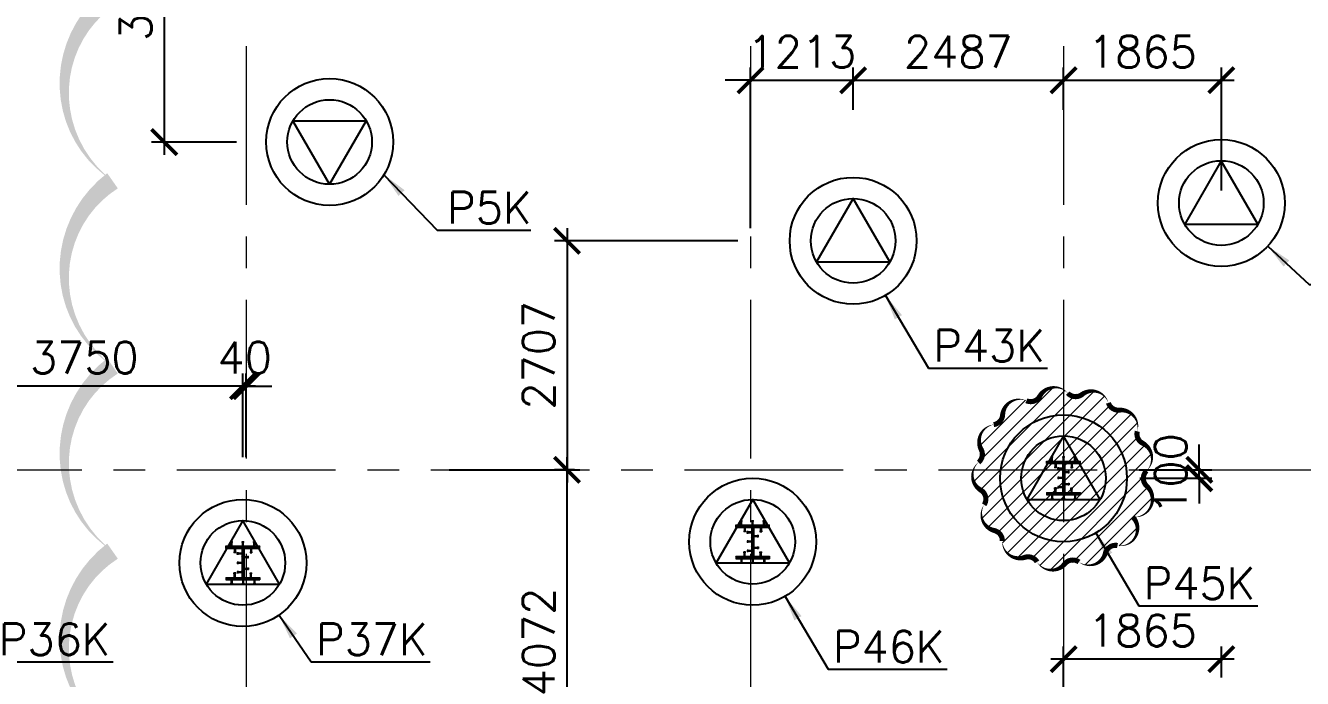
# Model space of a CAD drawing. Header units: millimetres. Extents: x -346728 to 1320345, y -537202 to -385966.
# Drawn here: x 149069 to 164163, y -426682 to -418965 of the extents above; entities that cross this region are included whole.
import ezdxf

# ---------------------------------------------------------------- set-up
doc = ezdxf.new("R2010")
doc.units = ezdxf.units.MM
doc.header["$LTSCALE"] = 100
doc.linetypes.add('X1326_GLB$0$CENTER', pattern=[2, 1.25, -0.25, 0.25, -0.25])
for name, color, linetype, lineweight in [('A-giao thong', 8, 'Continuous', 15), ('KCMANH', 8, 'Continuous', 13), ('KINGPOST', 5, 'Continuous', 20), ('X1326_GLB$0$A-tim', 8, 'X1326_GLB$0$CENTER', 9)]:
    doc.layers.add(name, color=color, linetype=linetype, lineweight=lineweight)
doc.layers.add('CL load', color=1, linetype='Continuous', plot=False)
for name, color, linetype in [('hach', 253, 'Continuous'), ('PILE MARK', 8, 'Continuous'), ('PL', 3, 'Continuous')]:
    doc.layers.add(name, color=color, linetype=linetype)
doc.styles.add('simplex', font='simplex.shx')
doc.dimstyles.new('100', dxfattribs={"dimscale": 150, "dimtxt": 2.5, "dimasz": 2, "dimexe": 1, "dimexo": 1, "dimgap": 1, "dimtad": 1, "dimdec": 0, "dimzin": 0, "dimdsep": 46, "dimtxsty": 'simplex', "dimblk": 'ARCHTICK', "dimcen": 1, "dimdle": 1, "dimclrd": 256, "dimclre": 256, "dimclrt": 6, "dimadec": 0, "dimazin": 0, "dimtfac": 1, "dimtdec": 0, "dimtix": 1, "dimtmove": 2, "dimatfit": 3, "dimfxl": 1, "dimtolj": 1, "dimtzin": 0, "dimarcsym": 0})
pattern_1 = [(45, (188543.33, 11377564.439), (-8.980256121, 8.980256121), []), (135, (188543.33, 11377564.439), (-8.980256121, -8.980256121), [])]

# ---------------------------------------------------------------- blocks, each defined once
blk = doc.blocks.new('_ArchTick')
at = {"color": 0, "linetype": 'ByBlock', "const_width": 0.15}
blk.add_lwpolyline([(-0.5, -0.5), (0.5, 0.5)], dxfattribs=at)
blk = doc.blocks.new('*D308')
at = {"layer": 'CL load', "lineweight": -2, "transparency": 16777216}
for p, q in [((150709, -416517), (150709, -420492)), ((151564, -416667), (150559, -416667)), ((151564, -420342), (150559, -420342))]:
    blk.add_line(p, q, dxfattribs=at)
at = {"layer": 'DEFPOINTS', "color": 0, "transparency": 16777216}
for p in [(151714, -416667, 0), (150709, -420342), (151714, -420342, 0)]:
    blk.add_point(p, dxfattribs=at)
at = {"layer": 'CL load', "lineweight": -2, "transparency": 16777216, "xscale": 300, "yscale": 300, "zscale": 300}
for p, rotation in [((150709, -416667), 90), ((150709, -420342), 270)]:
    blk.add_blockref('_ArchTick', p, dxfattribs=dict(at, rotation=rotation))
at = {"layer": 'CL load', "color": 6, "transparency": 16777216, "insert": (150372, -418504), "char_height": 375, "attachment_point": 5, "rotation": 90, "style": 'simplex'}
blk.add_mtext('\\A1;3675', dxfattribs=at)
blk = doc.blocks.new('*D427')
at = {"layer": 'CL load', "lineweight": -2, "transparency": 16777216}
for p, q in [((147889, -424066), (147889, -423078)), ((151639, -424066), (151639, -423078)), ((151789, -423228), (147739, -423228))]:
    blk.add_line(p, q, dxfattribs=at)
at = {"layer": 'DEFPOINTS', "color": 0, "transparency": 16777216}
for p in [(147889, -423228), (147889, -424216, 0), (151639, -424216, 0)]:
    blk.add_point(p, dxfattribs=at)
at = {"layer": 'CL load', "lineweight": -2, "transparency": 16777216, "xscale": 300, "yscale": 300, "zscale": 300, "rotation": 180}
blk.add_blockref('_ArchTick', (147889, -423228), dxfattribs=at)
at = {"layer": 'CL load', "lineweight": -2, "transparency": 16777216, "xscale": 300, "yscale": 300, "zscale": 300}
blk.add_blockref('_ArchTick', (151639, -423228), dxfattribs=at)
at = {"layer": 'CL load', "color": 6, "transparency": 16777216, "insert": (149764, -422890), "char_height": 375, "attachment_point": 5, "style": 'simplex'}
blk.add_mtext('\\A1;3750', dxfattribs=at)
blk = doc.blocks.new('*D428')
at = {"layer": 'CL load', "lineweight": -2, "transparency": 16777216}
for p, q in [((151639, -424066), (151639, -423078)), ((151679, -424066), (151679, -423078)), ((151639, -423228), (151339, -423228)), ((151639, -423228), (151679, -423228)), ((151679, -423228), (151979, -423228))]:
    blk.add_line(p, q, dxfattribs=at)
at = {"layer": 'DEFPOINTS', "color": 0, "transparency": 16777216}
for p in [(151679, -423228), (151639, -424216, 0), (151679, -424216, 0)]:
    blk.add_point(p, dxfattribs=at)
at = {"layer": 'CL load', "lineweight": -2, "transparency": 16777216, "xscale": 300, "yscale": 300, "zscale": 300}
blk.add_blockref('_ArchTick', (151639, -423228), dxfattribs=at)
at = {"layer": 'CL load', "lineweight": -2, "transparency": 16777216, "xscale": 300, "yscale": 300, "zscale": 300, "rotation": 180}
blk.add_blockref('_ArchTick', (151679, -423228), dxfattribs=at)
at = {"layer": 'CL load', "color": 6, "transparency": 16777216, "insert": (151659, -422890), "char_height": 375, "attachment_point": 5, "style": 'simplex'}
blk.add_mtext('\\A1;40', dxfattribs=at)
blk = doc.blocks.new('*D454')
at = {"layer": 'CL load', "lineweight": -2, "transparency": 16777216}
for p, q in [((158852, -419963), (158852, -419462)), ((161339, -419963), (161339, -419462)), ((158702, -419612), (161489, -419612))]:
    blk.add_line(p, q, dxfattribs=at)
at = {"layer": 'DEFPOINTS', "color": 0, "transparency": 16777216}
for p in [(161339, -419612), (158852, -420113), (161339, -420113, 0)]:
    blk.add_point(p, dxfattribs=at)
at = {"layer": 'CL load', "lineweight": -2, "transparency": 16777216, "xscale": 300, "yscale": 300, "zscale": 300, "rotation": 180}
blk.add_blockref('_ArchTick', (158852, -419612), dxfattribs=at)
at = {"layer": 'CL load', "lineweight": -2, "transparency": 16777216, "xscale": 300, "yscale": 300, "zscale": 300}
blk.add_blockref('_ArchTick', (161339, -419612), dxfattribs=at)
at = {"layer": 'CL load', "color": 6, "transparency": 16777216, "insert": (160095, -419275), "char_height": 375, "attachment_point": 5, "style": 'simplex'}
blk.add_mtext('\\A1;2487', dxfattribs=at)
blk = doc.blocks.new('*D455')
at = {"layer": 'CL load', "lineweight": -2, "transparency": 16777216}
for p, q in [((161339, -419963), (161339, -419462)), ((163204, -420913), (163204, -419462)), ((161189, -419612), (163354, -419612))]:
    blk.add_line(p, q, dxfattribs=at)
at = {"layer": 'DEFPOINTS', "color": 0, "transparency": 16777216}
for p in [(163204, -419612), (161339, -420113, 0), (163204, -421063, 0)]:
    blk.add_point(p, dxfattribs=at)
at = {"layer": 'CL load', "lineweight": -2, "transparency": 16777216, "xscale": 300, "yscale": 300, "zscale": 300, "rotation": 180}
blk.add_blockref('_ArchTick', (161339, -419612), dxfattribs=at)
at = {"layer": 'CL load', "lineweight": -2, "transparency": 16777216, "xscale": 300, "yscale": 300, "zscale": 300}
blk.add_blockref('_ArchTick', (163204, -419612), dxfattribs=at)
at = {"layer": 'CL load', "color": 6, "transparency": 16777216, "insert": (162271, -419275), "char_height": 375, "attachment_point": 5, "style": 'simplex'}
blk.add_mtext('\\A1;1865', dxfattribs=at)
blk = doc.blocks.new('*D456')
at = {"layer": 'CL load', "lineweight": -2, "transparency": 16777216}
for p, q in [((157639, -421360), (157639, -419462)), ((158852, -419963), (158852, -419462)), ((157639, -419612), (157339, -419612)), ((157639, -419612), (158852, -419612)), ((158852, -419612), (159152, -419612))]:
    blk.add_line(p, q, dxfattribs=at)
at = {"layer": 'DEFPOINTS', "color": 0, "transparency": 16777216}
for p in [(158852, -419612), (158852, -420113), (157639, -421510, 0)]:
    blk.add_point(p, dxfattribs=at)
at = {"layer": 'CL load', "lineweight": -2, "transparency": 16777216, "xscale": 300, "yscale": 300, "zscale": 300}
blk.add_blockref('_ArchTick', (157639, -419612), dxfattribs=at)
at = {"layer": 'CL load', "lineweight": -2, "transparency": 16777216, "xscale": 300, "yscale": 300, "zscale": 300, "rotation": 180}
blk.add_blockref('_ArchTick', (158852, -419612), dxfattribs=at)
at = {"layer": 'CL load', "color": 6, "transparency": 16777216, "insert": (158245, -419275), "char_height": 375, "attachment_point": 5, "style": 'simplex'}
blk.add_mtext('\\A1;1213', dxfattribs=at)
blk = doc.blocks.new('*D457')
at = {"layer": 'CL load', "lineweight": -2, "transparency": 16777216}
for p, q in [((155470, -421360), (155470, -424366)), ((157489, -421510), (155320, -421510)), ((155560, -424216), (155320, -424216))]:
    blk.add_line(p, q, dxfattribs=at)
at = {"layer": 'DEFPOINTS', "color": 0, "transparency": 16777216}
for p in [(157639, -421510, 0), (155470, -424216), (155710, -424216, 0)]:
    blk.add_point(p, dxfattribs=at)
at = {"layer": 'CL load', "lineweight": -2, "transparency": 16777216, "xscale": 300, "yscale": 300, "zscale": 300}
for p, rotation in [((155470, -421510), 90), ((155470, -424216), 270)]:
    blk.add_blockref('_ArchTick', p, dxfattribs=dict(at, rotation=rotation))
at = {"layer": 'CL load', "color": 6, "transparency": 16777216, "insert": (155133, -422863), "char_height": 375, "attachment_point": 5, "rotation": 90, "style": 'simplex'}
blk.add_mtext('\\A1;2707', dxfattribs=at)
blk = doc.blocks.new('*D458')
at = {"layer": 'CL load', "lineweight": -2, "transparency": 16777216}
for p, q in [((155470, -428438), (155470, -424066)), ((154076, -424216), (155620, -424216)), ((154076, -428288), (155620, -428288))]:
    blk.add_line(p, q, dxfattribs=at)
at = {"layer": 'DEFPOINTS', "color": 0, "transparency": 16777216}
for p in [(153926, -424216, 0), (155470, -424216), (153926, -428288, 0)]:
    blk.add_point(p, dxfattribs=at)
at = {"layer": 'CL load', "lineweight": -2, "transparency": 16777216, "xscale": 300, "yscale": 300, "zscale": 300}
for p, rotation in [((155470, -424216), 90), ((155470, -428288), 270)]:
    blk.add_blockref('_ArchTick', p, dxfattribs=dict(at, rotation=rotation))
at = {"layer": 'CL load', "color": 6, "transparency": 16777216, "insert": (155133, -426252), "char_height": 375, "attachment_point": 5, "rotation": 90, "style": 'simplex'}
blk.add_mtext('\\A1;4072', dxfattribs=at)
blk = doc.blocks.new('*D460')
at = {"layer": 'CL load', "lineweight": -2, "transparency": 16777216}
for p, q in [((162943, -424216), (162943, -423916)), ((162232, -424216), (163093, -424216)), ((162943, -424316), (162943, -424216)), ((162239, -424316), (163093, -424316)), ((162943, -424316), (162943, -424616))]:
    blk.add_line(p, q, dxfattribs=at)
at = {"layer": 'DEFPOINTS', "color": 0, "transparency": 16777216}
for p in [(162082, -424216, 0), (162943, -424216), (162089, -424316, 0)]:
    blk.add_point(p, dxfattribs=at)
at = {"layer": 'CL load', "lineweight": -2, "transparency": 16777216, "xscale": 300, "yscale": 300, "zscale": 300}
for p, rotation in [((162943, -424216), 270), ((162943, -424316), 90)]:
    blk.add_blockref('_ArchTick', p, dxfattribs=dict(at, rotation=rotation))
at = {"layer": 'CL load', "color": 6, "transparency": 16777216, "insert": (162606, -424266), "char_height": 375, "attachment_point": 5, "rotation": 90, "style": 'simplex'}
blk.add_mtext('\\A1;100', dxfattribs=at)
blk = doc.blocks.new('*D462')
at = {"layer": 'CL load', "lineweight": -2, "transparency": 16777216}
for p, q in [((161339, -427420), (161339, -426304)), ((163204, -426670), (163204, -426304)), ((163354, -426454), (161189, -426454))]:
    blk.add_line(p, q, dxfattribs=at)
at = {"layer": 'DEFPOINTS', "color": 0, "transparency": 16777216}
for p in [(161339, -426454), (163204, -426820, 0), (161339, -427570, 0)]:
    blk.add_point(p, dxfattribs=at)
at = {"layer": 'CL load', "lineweight": -2, "transparency": 16777216, "xscale": 300, "yscale": 300, "zscale": 300, "rotation": 180}
blk.add_blockref('_ArchTick', (161339, -426454), dxfattribs=at)
at = {"layer": 'CL load', "lineweight": -2, "transparency": 16777216, "xscale": 300, "yscale": 300, "zscale": 300}
blk.add_blockref('_ArchTick', (163204, -426454), dxfattribs=at)
at = {"layer": 'CL load', "color": 6, "transparency": 16777216, "insert": (162271, -426117), "char_height": 375, "attachment_point": 5, "style": 'simplex'}
blk.add_mtext('\\A1;1865', dxfattribs=at)
blk = doc.blocks.new('LVL-KHUNGTEN')
blk.add_lwpolyline([(61072.9, 41092.8), (119123.5, 41092.8), (119123.5, 61.9), (61072.9, 61.9)], close=True)
blk = doc.blocks.new('KP50 TOI SAN L1')
at = {"ltscale": 0.1}
h = blk.add_hatch(color=3, dxfattribs=at)
h.dxf.hatch_style = 1
h.paths.add_polyline_path([(14, 171), (-14, 171), (-14, 142)])
h.paths.add_polyline_path([(-14, -142), (-14, -171), (14, -171)])
at = {"layer": 'KCMANH', "linetype": 'ByBlock'}
h = blk.add_hatch(dxfattribs=at)
h.set_pattern_fill('ANSI37', color=3, scale=4, style=0)
h.set_pattern_definition(pattern_1)
h.paths.add_polyline_path([(-200, 200), (-200, 171), (200, 171), (200, 200)])
h = blk.add_hatch(dxfattribs=at)
h.set_pattern_fill('ANSI37', color=3, scale=4, style=0)
h.set_pattern_definition([(45, (188728.93, 11377564.439), (-8.980256121, 8.980256121), []), (135, (188728.93, 11377564.439), (-8.980256121, -8.980256121), [])])
h.paths.add_polyline_path([(14, 171), (-14, 142), (-14, -142), (14, -171)])
h = blk.add_hatch(dxfattribs=at)
h.set_pattern_fill('ANSI37', color=3, scale=4, style=0)
h.set_pattern_definition(pattern_1)
h.paths.add_polyline_path([(-200, -171), (-200, -200), (200, -200), (200, -171)])
at = {"layer": 'KCMANH', "color": 3, "linetype": 'ByBlock'}
blk.add_line((-200, 200), (200, 200), dxfattribs=at)
at = {"layer": 'KCMANH', "linetype": 'ByBlock'}
for p, q in [((-125, 253), (-146, 253)), ((-146, 240), (-146, 253)), ((-125, 240), (-146, 240)), ((-142, 200), (-142, 240)), ((-129, 200), (-129, 240)), ((-125, 240), (-125, 253)), ((-102, 171), (-102, 131)), ((-89, 171), (-89, 131)), ((-10, 253), (10, 253)), ((-10, 240), (-10, 253)), ((-10, 240), (10, 240)), ((-6, 200), (-6, 240)), ((6, 200), (6, 240)), ((10, 240), (10, 253)), ((89, 171), (89, 131)), ((102, 171), (102, 131)), ((125, 253), (146, 253)), ((125, 240), (125, 253)), ((125, 240), (146, 240)), ((129, 200), (129, 240)), ((142, 200), (142, 240)), ((146, 240), (146, 253)), ((-85, 131), (-106, 131)), ((-106, 131), (-106, 118)), ((-85, 118), (-106, 118)), ((-85, 131), (-85, 118)), ((-67, 100), (-67, 120)), ((-54, 120), (-67, 120)), ((-54, 100), (-67, 100)), ((-67, 10), (-67, -10)), ((-54, 10), (-67, 10)), ((-54, 100), (-54, 120)), ((-14, 116), (-54, 116)), ((-14, 104), (-54, 104)), ((-54, 10), (-54, -10)), ((-14, 6), (-54, 6)), ((14, 76), (54, 76)), ((14, 64), (54, 64)), ((54, 60), (54, 80)), ((54, 80), (67, 80)), ((54, 60), (67, 60)), ((67, 60), (67, 80)), ((85, 131), (106, 131)), ((85, 131), (85, 118)), ((85, 118), (106, 118)), ((106, 131), (106, 118)), ((-85, -118), (-106, -118)), ((-106, -131), (-106, -118)), ((-85, -131), (-106, -131)), ((-102, -171), (-102, -131)), ((-89, -171), (-89, -131)), ((-85, -131), (-85, -118)), ((-54, -10), (-67, -10)), ((-67, -100), (-67, -120)), ((-54, -100), (-67, -100)), ((-54, -120), (-67, -120)), ((-14, -6), (-54, -6)), ((-54, -100), (-54, -120)), ((-14, -104), (-54, -104)), ((-14, -116), (-54, -116)), ((14, -64), (54, -64)), ((14, -76), (54, -76)), ((54, -60), (54, -80)), ((54, -60), (67, -60)), ((54, -80), (67, -80)), ((67, -60), (67, -80)), ((85, -118), (106, -118)), ((85, -131), (85, -118)), ((85, -131), (106, -131)), ((89, -171), (89, -131)), ((102, -171), (102, -131)), ((106, -131), (106, -118)), ((-125, -240), (-146, -240)), ((-146, -240), (-146, -253)), ((-125, -253), (-146, -253)), ((-142, -200), (-142, -240)), ((-129, -200), (-129, -240)), ((-125, -240), (-125, -253)), ((-10, -240), (10, -240)), ((-10, -240), (-10, -253)), ((-10, -253), (10, -253)), ((-6, -200), (-6, -240)), ((6, -200), (6, -240)), ((10, -240), (10, -253)), ((125, -240), (146, -240)), ((125, -240), (125, -253)), ((125, -253), (146, -253)), ((129, -200), (129, -240)), ((142, -200), (142, -240)), ((146, -240), (146, -253))]:
    blk.add_line(p, q, dxfattribs=at)
at = {"layer": 'KINGPOST', "color": 3, "linetype": 'ByBlock'}
for p, q in [((-200, 171), (-200, 200)), ((-200, 171), (200, 171)), ((-14, 171), (-14, -171)), ((-14, 142), (14, 171)), ((14, 171), (14, -171)), ((200, 171), (200, 200)), ((-14, -142), (14, -171)), ((-200, -171), (200, -171)), ((-200, -171), (-200, -200)), ((-200, -200), (200, -200)), ((200, -171), (200, -200))]:
    blk.add_line(p, q, dxfattribs=at)
at = {"layer": 'KINGPOST', "color": 6, "linetype": 'ByBlock'}
blk.add_lwpolyline([(-14, 0), (14, 0)], dxfattribs=at)
blk = doc.blocks.new('B1 Kingpost Layout Plan1')
at = {"layer": 'KCMANH', "linetype": 'ByBlock'}
for p in [(10975, -9546, 0), (7301, -10301, 0), (1275, -10550, 0)]:
    blk.add_blockref('KP50 TOI SAN L1', p, dxfattribs=at)

msp = doc.modelspace()

# ---------------------------------------------------------------- hatches: boundary and pattern name
at = {"ltscale": 0.1}
h = msp.add_hatch(color=3, dxfattribs=at)
h.dxf.hatch_style = 1
h.paths.add_polyline_path([(161353, -424145.2), (161324.2, -424145.2), (161324.2, -424174)])
h.paths.add_polyline_path([(161324.2, -424458.8), (161324.2, -424487.6), (161353, -424487.6)])
at = {"layer": 'A-giao thong', "transparency": 33554572}
h = msp.add_hatch(dxfattribs=at)
h.set_pattern_fill('ANSI31', color=256, scale=1000)
h.set_pattern_definition([(45, (122989.68, -521573.05), (-88.38835, 88.38835), [])])
edge = h.paths.add_edge_path()
edge.add_arc((162183.8, -424080.7), 200.1, 313.189, 423.189)
edge.add_arc((162329.6, -423792.2), 123.2, 165.32463, 243.189, ccw=False)
edge.add_arc((162016.6, -423710.2), 200.3, 345.32463, 455.32463)
edge.add_arc((161986.6, -423388.1), 123.2, 197.45235, 275.32463, ccw=False)
edge.add_arc((161678, -423485.1), 200.2, 17.45235, 127.45235)
edge.add_arc((161481.4, -423228.4), 123.2, 221.33742, 307.45235, ccw=False)
edge.add_arc((161236.3, -423443.9), 203.2, 41.33742, 151.33742)
edge.add_arc((160950, -423287.4), 123.2, 245.97207, 331.33742, ccw=False)
edge.add_arc((160818.3, -423582.8), 200.3, 65.97207, 175.97207)
edge.add_arc((160495.6, -423560.1), 123.2, 278.09941, 355.97207, ccw=False)
edge.add_arc((160541.2, -423880.4), 200.3, 98.09941, 208.09941)
edge.add_arc((160255.8, -424032.7), 123.2, -50.51419, 28.09941, ccw=False)
edge.add_arc((160461.7, -424282.7), 200.7, 129.48581, 239.48581)
edge.add_arc((160297.3, -424561.6), 123.2, -33.38585, 59.48581, ccw=False)
edge.add_arc((160567.2, -424739.5), 200.1, 146.61415, 256.61415)
edge.add_arc((160492.4, -425054), 123.2, -1.25134, 76.61415, ccw=False)
edge.add_arc((160815.8, -425061.1), 200.3, 178.74866, 288.74866)
edge.add_arc((160919.8, -425367.5), 123.2, 30.87684, 108.74866, ccw=False)
edge.add_arc((161197.4, -425201.5), 200.2, 210.87684, 320.87684)
edge.add_arc((161448.3, -425405.5), 123.2, 54.01227, 140.87684, ccw=False)
edge.add_arc((161640.1, -425141.5), 203.1, 234.01227, 344.01227)
edge.add_arc((161953.7, -425231.4), 123.2, 79.39644, 164.01227, ccw=False)
edge.add_arc((162013.3, -424913.5), 200.3, 259.39644, 404.1286)
edge.add_arc((162178.1, -424563.1), 212, 264.27964, 407.39823)
edge.add_arc((162405, -424316.4), 123.2, 133.189, 227.39823, ccw=False)
at = {"layer": 'hach'}
h = msp.add_hatch(dxfattribs=at)
h.set_pattern_fill('ANSI31', color=256, scale=70)
h.set_pattern_definition([(45, (121918.56, -508591.22), (-157.15448, 157.15448), [])])
h.paths.add_polyline_path([(142200.7, -410142.2), (128621.2, -428107.5), (155914.1, -501359), (162214.1, -503970.9), (238136.4, -469396.6), (242695.2, -462329.4), (242687.2, -415142.7), (237685.1, -410142.2)])
h.paths.add_polyline_path([(142797.9, -411342.2), (129975.7, -428305.7), (156856.2, -500450.6), (162191.6, -502662.6), (237318.8, -468450.4), (241495.1, -461976.1), (241487, -415639.4), (237188.2, -411342.2)], flags=16)
h = msp.add_hatch(dxfattribs=at)
h.set_pattern_fill('AR-CONC', color=256, scale=4)
h.set_pattern_definition([(50, (121918.56, -508591.2), (728.7387, -63.7563), [76.2, -838.2]), (355, (121918.56, -508591.2), (-140.9737, 764.2274), [60.96, -670.5623]), (100.45144, (121979.3, -508596.54), (587.765, 700.471), [64.76, -712.361]), (46.1842, (121918.6, -508388), (1084.316, -168.1693), [114.3, -1257.3]), (96.63556, (122008.9, -508402), (949.6165, 989.7045), [97.14, -1068.5424]), (351.18415, (121918.6, -508388), (949.6165, 989.7045), [91.44, -1005.839]), (21, (122020.16, -508438.8), (606.4576, -409.0608), [76.2, -838.2]), (326, (122020.16, -508438.8), (247.208, 736.752), [60.96, -670.56]), (71.45144, (122070.7, -508472.9), (853.6657, 327.691), [64.76, -712.3598]), (37.5, (121918.56, -508591.22), (12.3544, 338.22016), [0, -662.432, 0, -680.72, 0, -673.1]), (7.5, (121918.56, -508591.22), (267.27865, 400.7223), [0, -388.112, 0, -647.192, 0, -256.54]), (327.5, (121692, -508591.22), (542.3624, -22.91498), [0, -254, 0, -792.48, 0, -1051.56]), (317.5, (121590.4, -508591.2), (592.5167, 101.706), [0, -330.2, 0, -526.288, 0, -746.76])])
h.paths.add_polyline_path([(142200.7, -410142.2), (128621.2, -428107.5), (155914.1, -501359), (162214.1, -503970.9), (238136.4, -469396.6), (242695.2, -462329.4), (242687.2, -415142.7), (237685.1, -410142.2)])
h.paths.add_polyline_path([(142797.9, -411342.2), (129975.7, -428305.7), (156856.2, -500450.6), (162191.6, -502662.6), (237318.8, -468450.4), (241495.1, -461976.1), (241487, -415639.4), (237188.2, -411342.2)], flags=16)

# ---------------------------------------------------------------- linework, layer by layer
at = {"elevation": -1404.9}
msp.add_lwpolyline([(150097.2, -436119.7, 0, 218.9, -0.5205671), (150097.2, -433931.2, 0, 218.9, -0.5205671), (150097.2, -431742.7, 0, 218.9, -0.5205671), (150097.2, -429554.1, 0, 218.9, -0.5205671), (150097.2, -427365.6, 0, 218.9, -0.5205671), (150097.2, -425177.1, 0, 218.9, -0.5205671), (150097.2, -422988.6, 0, 218.9, -0.5205671), (150097.2, -420800.1, 0, 218.9, -0.5205671), (150097.2, -418611.6, 0, 218.9, -0.5205671), (150097.2, -416423.1, 0, 218.9, -0.5205671), (150097.2, -414544, 0, 218.9, -0.5205671), (152285.7, -414544, 0, 218.9, -0.5205671), (154474.2, -414544, 0, 218.9, -0.5205671), (156662.8, -414544, 0, 218.9, -0.5205671), (158851.3, -414544, 0, 218.9, -0.5205671), (161039.8, -414544, 0, 218.9, -0.5205671), (163228.3, -414544, 0, 218.9, -0.5205671), (165416.8, -414544, 0, 218.9, -0.5205671)], format="xyseb", dxfattribs=at)
at = {"color": 5, "elevation": -2718.3}
msp.add_lwpolyline([(162320.7, -424226.6, 0, 60, 0.5205671), (162274, -423902.1, 60, 60, -0.3534527), (162210.4, -423761, 0, 60, 0.5205671), (161998, -423510.8, 60, 60, -0.3534915), (161869.1, -423425.1, 0, 60, 0.5205671), (161556.3, -423326.1, 60, 60, -0.3944899), (161388.9, -423309.7, 0, 60, 0.520567), (161058, -423346.5, 60, 60, -0.3907151), (160899.8, -423399.9, 0, 60, 0.520567), (160618.5, -423568.7, 60, 60, -0.3534934), (160513, -423682, 0, 60, 0.5205671), (160364.5, -423974.7, 60, 60, -0.3571345), (160334.1, -424127.8, 0, 60, 0.520567), (160359.9, -424455.5, 60, 60, -0.4289707), (160400.2, -424629.4, 0, 60, 0.520567), (160520.9, -424934.2, 60, 60, -0.3534582), (160615.6, -425056.7, 0, 60, 0.520567), (160880.2, -425250.8, 60, 60, -0.3534893), (161025.5, -425304.2, 0, 60, 0.5205671), (161352.7, -425327.8, 60, 60, -0.3982747), (161520.7, -425305.9, 0, 60, 0.520567), (161835.3, -425197.5, 60, 60, -0.3869502), (161976.4, -425110.3, 0, 60, 0.7314349), (162157, -424774, 0, 60, 0.7206829), (162321.6, -424407.1, 60, 60, -0.4358983)], format="xyseb", close=True, dxfattribs=at)
at = {"layer": 'PL', "elevation": -1404.9}
for points in [[(152230.6, -420091.6), (153096.6, -420091.6), (152663.6, -420841.6)], [(152230.6, -420091.6), (153096.6, -420091.6), (152663.6, -420841.6)], [(162770.5, -421313), (163636.6, -421313), (163203.5, -420563)], [(162770.5, -421313), (163636.6, -421313), (163203.5, -420563)], [(158418.9, -421759.6), (159284.9, -421759.6), (158851.9, -421009.6)], [(158418.9, -421759.6), (159284.9, -421759.6), (158851.9, -421009.6)], [(160905.6, -424566.4), (161771.7, -424566.4), (161338.6, -423816.4)], [(160905.6, -424566.4), (161771.7, -424566.4), (161338.6, -423816.4)], [(157231.4, -425316.6), (158097.5, -425316.6), (157664.5, -424566.6)], [(157231.4, -425316.6), (158097.5, -425316.6), (157664.5, -424566.6)], [(151205.6, -425566.4), (152071.6, -425566.4), (151638.6, -424816.4)], [(151205.6, -425566.4), (152071.6, -425566.4), (151638.6, -424816.4)]]:
    msp.add_lwpolyline(points, close=True, dxfattribs=at)
at = {"layer": 'PL'}
for centre, radius in [((152663.6, -420341.6, -1404.9), 750), ((152663.6, -420341.6, -1404.9), 750), ((152663.6, -420341.6, -1404.9), 500), ((152663.6, -420341.6, -1404.9), 500), ((163203.5, -421063, -1404.9), 750), ((163203.5, -421063, -1404.9), 750), ((163203.5, -421063, -1404.9), 500), ((163203.5, -421063, -1404.9), 500), ((158851.9, -421509.6, -1404.9), 750), ((158851.9, -421509.6, -1404.9), 750), ((158851.9, -421509.6, -1404.9), 500), ((158851.9, -421509.6, -1404.9), 500), ((161338.6, -424316.4, -1404.9), 750), ((161338.6, -424316.4, -1404.9), 750), ((161338.6, -424316.4, -1404.9), 500), ((161338.6, -424316.4, -1404.9), 500), ((157664.5, -425066.6, -1404.9), 750), ((157664.5, -425066.6, -1404.9), 750), ((151638.6, -425316.4, -1404.9), 750), ((151638.6, -425316.4, -1404.9), 750), ((157664.5, -425066.6, -1404.9), 500), ((157664.5, -425066.6, -1404.9), 500), ((151638.6, -425316.4, -1404.9), 500), ((151638.6, -425316.4, -1404.9), 500)]:
    msp.add_circle(centre, radius, dxfattribs=at)
at = {"layer": 'X1326_GLB$0$A-tim', "ltscale": 15}
for p, q in [((151678.6, -398208.6, -1404.9), (151678.6, -512162.7, -1404.9)), ((157638.6, -398208.6, -1404.9), (157638.6, -512162.7, -1404.9)), ((161338.6, -398208.6, -1404.9), (161338.6, -512162.7, -1404.9)), ((120859.5, -424216.4, -1404.9), (255546, -424216.4, -1404.9))]:
    msp.add_line(p, q, dxfattribs=at)

# ---------------------------------------------------------------- block references
at = {"extrusion": (0.00597, -2.28885e-18, 0.999982), "xscale": 3.385207865094198, "yscale": 3.385207865094198, "zscale": 3.385207865094198}
msp.add_blockref('LVL-KHUNGTEN', (-107243.5, -525073.6, -287.1), dxfattribs=at)
msp.add_blockref('B1 Kingpost Layout Plan1', (150363.7, -414766, -1404.9))

# ---------------------------------------------------------------- texts
at = {"layer": 'PILE MARK', "color": 4, "style": 'simplex'}
for s, p in [('P5K', (154053, -421305.9, -1404.9)), ('P43K', (159800.5, -422937.6, -1404.9)), ('P45K', (162287.3, -425744.5, -1404.9)), ('P36K', (148754, -426406.1, -1404.9)), ('P37K', (152504, -426406.1, -1404.9)), ('P46K', (158613.1, -426494.7, -1404.9))]:
    msp.add_text(s, height=375, dxfattribs=at).set_placement(p)

# ---------------------------------------------------------------- dimensions: what is measured, and where the dimension line sits
at = {"layer": 'CL load'}
for base, p1, p2, picture, middle in [((150709.3, -420341.6, -1404.9), (151713.6, -416666.6, -1404.9), (151713.6, -420341.6, -1404.9), '*D308', (150371.8, -418504.1, -1404.9)), ((155470.4, -424216.4, -1404.9), (157638.6, -421509.6, -1404.9), (155710.5, -424216.4, -1404.9), '*D457', (155132.9, -422863, -1404.9)), ((162943.4, -424216.4, -1404.9), (162088.6, -424316.4, -1404.9), (162081.9, -424216.4, -1404.9), '*D460', (162605.9, -424266.4, -1404.9)), ((155470.4406, -424216.4042, -1404.9494), (153926.0883, -428287.9072, -1404.9494), (153926.0883, -424216.4042, -1404.9494), '*D458', (155132.9406, -426252.1557, -1404.9494))]:
    dim = msp.add_linear_dim(base=base, p1=p1, p2=p2, angle=90, dimstyle='100', dxfattribs=at)
    dim.commit()
    dim.dimension.update_dxf_attribs({"geometry": picture, "text_midpoint": middle})
for base, p1, p2, picture, middle in [((158851.9, -419612.2, -1404.9), (157638.6, -421509.6, -1404.9), (158851.9, -420113, -1404.9), '*D456', (158245.2, -419274.7, -1404.9)), ((161338.6, -419612.2, -1404.9), (158851.9, -420113, -1404.9), (161338.6, -420113, -1404.9), '*D454', (160095.2, -419274.7, -1404.9)), ((163203.5, -419612.2, -1404.9), (161338.6, -420113, -1404.9), (163203.5, -421063, -1404.9), '*D455', (162271.1, -419274.7, -1404.9)), ((147888.6, -423227.7, -1404.9), (151638.6, -424216.4, -1404.9), (147888.6, -424216.4, -1404.9), '*D427', (149763.6, -422890.2, -1404.9)), ((151678.6, -423227.7, -1404.9), (151638.6, -424216.4, -1404.9), (151678.6, -424216.4, -1404.9), '*D428', (151658.6, -422890.2, -1404.9)), ((161338.6, -426454, -1404.9), (163203.5, -426819.8, -1404.9), (161338.6, -427569.8, -1404.9), '*D462', (162271.1, -426116.5, -1404.9))]:
    dim = msp.add_linear_dim(base=base, p1=p1, p2=p2, dimstyle='100', dxfattribs=at)
    dim.commit()
    dim.dimension.update_dxf_attribs({"geometry": picture, "text_midpoint": middle})

# ---------------------------------------------------------------- leaders
at = {"layer": 'PILE MARK'}
for points in [[(153306.1, -420728.4, -1404.9), (153933.9, -421383.5, -1404.9), (155042.6, -421383.5, -1404.9)], [(163753.4, -421573, -1404.9), (164240.1, -422024.5, -1404.9), (165647.4, -422024.5, -1404.9)], [(159233.9, -422154.9, -1404.9), (159743.2, -423015.2, -1404.9), (161150.4, -423015.2, -1404.9)], [(161720.7, -424961.8, -1404.9), (162229.9, -425822.1, -1404.9), (163637.2, -425822.1, -1404.9)], [(158046.5, -425712, -1404.9), (158555.7, -426572.2, -1404.9), (159963, -426572.2, -1404.9)], [(148315.5, -425933.1, -1404.9), (148696.7, -426483.7, -1404.9), (150104, -426483.7, -1404.9)], [(152065.5, -425933.1, -1404.9), (152446.7, -426483.7, -1404.9), (153854, -426483.7, -1404.9)]]:
    msp.add_leader(points, dimstyle='100', override={"dimgap": 1, "dimtad": 0}, dxfattribs=at)

doc.saveas('drawing.dxf')
